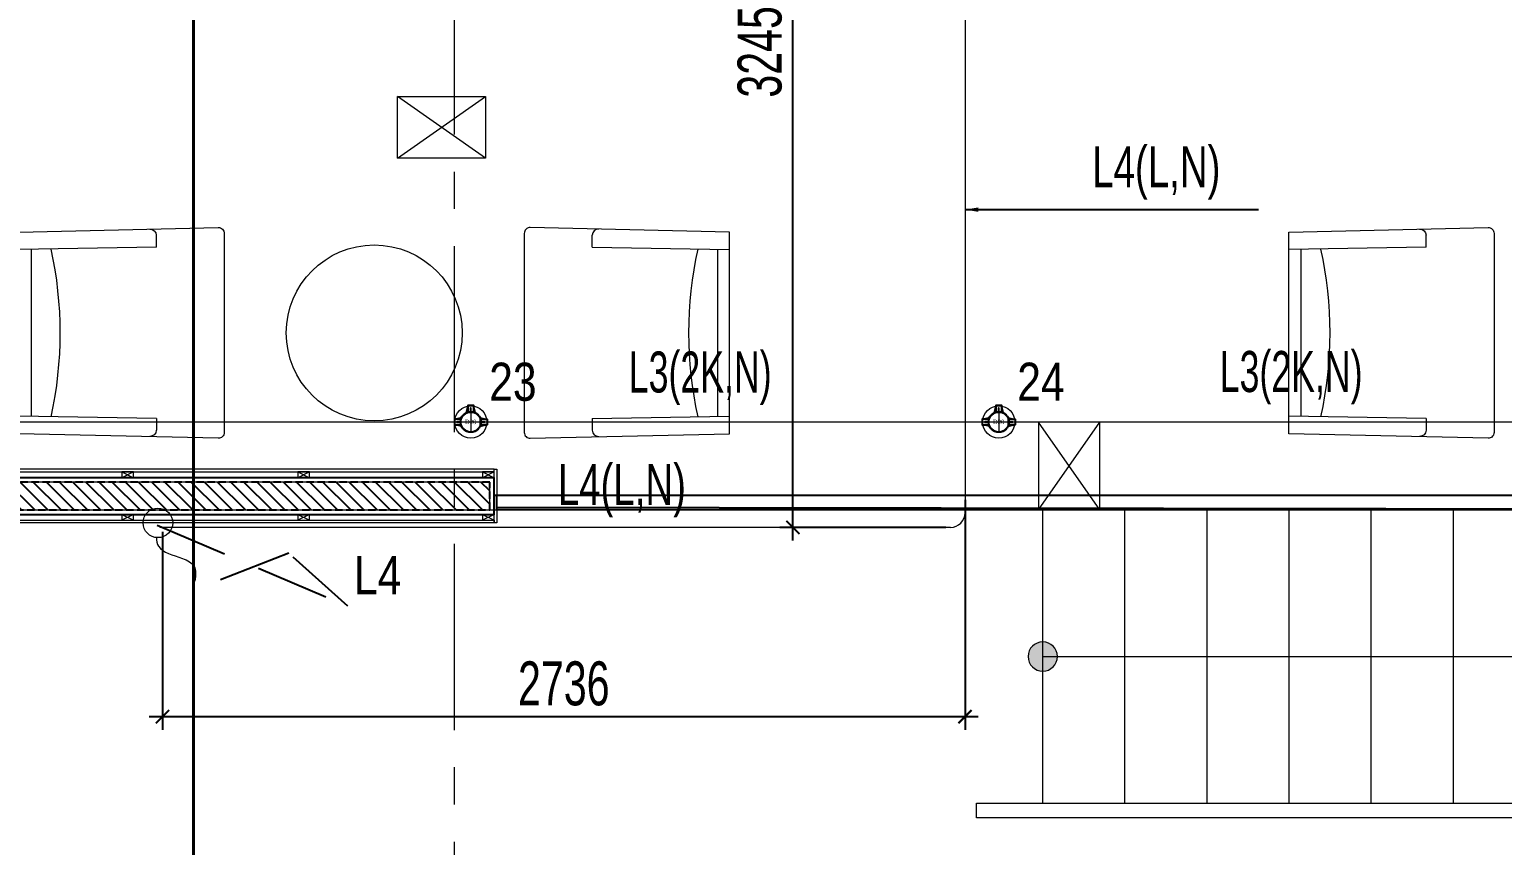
# Model space of a CAD drawing. Header units: millimetres. Extents: x -343543 to 400519, y -115663 to 104219.
# Drawn here: x -68316 to -63294, y -45145 to -42361 of the extents above; entities that cross this region are included whole.
import ezdxf
from ezdxf.xclip import XClip

# ---------------------------------------------------------------- set-up
doc = ezdxf.new("R2010")
doc.units = ezdxf.units.MM
doc.header["$XCLIPFRAME"] = 0
for name, pattern in [("$0$02'TUONG Xay$0$HIDDEN", [0.375, 0.25, -0.125]), ('XREF MAT BANG TUONG XAY$0$CENTER', [50.8, 31.75, -6.35, 6.35, -6.35]), ('XREF MAT BANG TUONG XAY$0$HIDDEN', [0.375, 0.25, -0.125])]:
    doc.linetypes.add(name, pattern=pattern)
doc.layers.get('0').update_dxf_attribs({"color": 231, "lineweight": 0})
doc.layers.get('DefPoints').update_dxf_attribs({"color": 191})
for name, color, linetype in [('A-FLOR', 35, 'Continuous'), ('INNO-GIOTHAI', 20, 'Continuous'), ('XREF MAT BANG TUONG XAY$0$A-FURN', 8, 'Continuous'), ('XREF MAT BANG TUONG XAY$0$A-HIDD', 8, 'XREF MAT BANG TUONG XAY$0$HIDDEN'), ('XREF MAT BANG TUONG XAY$0$A-PATT', 8, 'Continuous'), ('ống ghen', 6, 'Continuous')]:
    doc.layers.add(name, color=color, linetype=linetype)
for name, color, linetype, lineweight in [('A-PATT', 252, 'Continuous', 9), ('A-SYMBOLS', 10, 'Continuous', 13), ('fix lighting', 2, 'Continuous', 5), ('ICC-Text', 3, 'Continuous', 25), ('SME-E-COND-LTG', 51, 'Continuous', 18), ('SME-E-LTG-DIM', 55, 'Continuous', 18), ('SME-E-LTG-NOTE', 54, 'Continuous', 18), ('TEXT DIEN', 3, 'Continuous', 18), ('XREF MAT BANG TUONG XAY$0$$0$A-FINE', 8, 'Continuous', 25), ('XREF MAT BANG TUONG XAY$0$01.Xref _MB T1$0$A-WALL-INT', 8, 'Continuous', 9), ('XREF MAT BANG TUONG XAY$0$01.Xref _MB T2-Mai$0$A-FURN', 8, 'Continuous', 5), ('XREF MAT BANG TUONG XAY$0$01.Xref _MB T2-Mai$0$A-PATT', 8, 'Continuous', 9), ('XREF MAT BANG TUONG XAY$0$01.Xref _MB T2-Mai$0$A-SYMBOLS', 8, 'Continuous', 13), ('XREF MAT BANG TUONG XAY$0$A-GRID', 8, 'XREF MAT BANG TUONG XAY$0$CENTER', 15), ('XREF MAT BANG TUONG XAY$0$A-WALL-INT', 8, 'Continuous', 9), ('XREF MAT BANG TUONG XAY$0$xref_IKIGAI_Cot$0$A-FNSH', 8, 'Continuous', 9)]:
    doc.layers.add(name, color=color, linetype=linetype, lineweight=lineweight)
doc.styles.add('Arial', font='arial.ttf', dxfattribs={"width": 0.8})
doc.styles.add('ROMANS1', font='vntimeh.shx', dxfattribs={"width": 0.8, "bigfont": 'bigfont.shx'})
doc.styles.add('SM-DIMTEXT', font='SME.shx', dxfattribs={"width": 0.7})
doc.styles.add('SME-TEXT', font='sme.shx', dxfattribs={"width": 0.7})
doc.dimstyles.new('SDIM-75', dxfattribs={"dimscale": 75, "dimtxt": 2, "dimasz": 0.6, "dimexe": 0.6, "dimexo": 0.2, "dimgap": 0.5, "dimtad": 1, "dimdec": 0, "dimzin": 12, "dimtxsty": 'SM-DIMTEXT', "dimblk": 'ARCHTICK', "dimcen": 0.12, "dimdle": 0.6, "dimclrd": 7, "dimclre": 8, "dimadec": 0, "dimazin": 3, "dimtfac": 2, "dimtdec": 0, "dimtix": 1, "dimtmove": 1, "dimatfit": 3, "dimfxl": 1, "dimtzin": 0, "dimarcsym": 1})

# ---------------------------------------------------------------- blocks, each defined once
blk = doc.blocks.new('XREF MAT BANG TUONG XAY$0$xref_IKIGAI_Cot')
at = {"layer": 'XREF MAT BANG TUONG XAY$0$A-GRID', "color": 8, "ltscale": 20}
for points in [[(23800, -53895), (23800, -27075.6)], [(-2907.5, -44000), (42750, -44000)]]:
    blk.add_lwpolyline(points, dxfattribs=at)
at = {"layer": 'XREF MAT BANG TUONG XAY$0$xref_IKIGAI_Cot$0$A-FNSH', "color": 8}
for p, q in [((23905, -42800), (23605, -42590)), ((23605, -42800), (23905, -42590)), ((25790, -44000), (26000, -43700)), ((26000, -44000), (25790, -43700))]:
    blk.add_line(p, q, dxfattribs=at)
for points in [[(23905, -42800), (23605, -42800), (23605, -42590), (23905, -42590)], [(25790, -44000), (26000, -44000), (26000, -43700), (25790, -43700)]]:
    blk.add_lwpolyline(points, close=True, dxfattribs=at)
blk = doc.blocks.new('XREF MAT BANG TUONG XAY$0$01.Xref _MB T2-Mai$0$thang bo T2')
at = {"layer": 'XREF MAT BANG TUONG XAY$0$01.Xref _MB T2-Mai$0$A-PATT'}
h = blk.add_hatch(color=8, dxfattribs=at)
h.dxf.hatch_style = 1
edge = h.paths.add_edge_path()
edge.add_arc((5250, -400), 50, 0, 360)
at = {"layer": 'XREF MAT BANG TUONG XAY$0$01.Xref _MB T2-Mai$0$A-FURN', "color": 8, "elevation": 0}
for points in [[(5250, -900), (5250, 100), (1050, 100)], [(3850, -900), (3850, 100)], [(4130, -900), (4130, 100)], [(4410, -900), (4410, 100)], [(4690, -900), (4690, 100)], [(4970, -900), (4970, 100)], [(-190, -950), (5475.3, -950), (5475.3, -900), (0, -900)]]:
    blk.add_lwpolyline(points, dxfattribs=at)
at = {"layer": 'XREF MAT BANG TUONG XAY$0$01.Xref _MB T2-Mai$0$A-PATT', "color": 8, "ltscale": 500}
blk.add_circle((5250, -400), 50, dxfattribs=at)
at = {"layer": 'XREF MAT BANG TUONG XAY$0$01.Xref _MB T2-Mai$0$A-SYMBOLS', "color": 8, "ltscale": 500, "elevation": 0}
blk.add_lwpolyline([(5250, -400), (525, -400), (525, 1220)], dxfattribs=at)
blk = doc.blocks.new('XREF MAT BANG TUONG XAY$0$NDFGNBV')
at = {"layer": 'XREF MAT BANG TUONG XAY$0$01.Xref _MB T1$0$A-WALL-INT', "color": 8}
blk.add_lwpolyline([(-20, -10), (20, -10), (20, 10), (-20, 10)], close=True, dxfattribs=at)
for points in [[(-20, 10), (20, -10)], [(20, 10), (-20, -10)]]:
    blk.add_lwpolyline(points, dxfattribs=at)
blk = doc.blocks.new('*U261')
at = {"layer": 'XREF MAT BANG TUONG XAY$0$A-PATT'}
h = blk.add_hatch(dxfattribs=at)
h.set_pattern_fill('ANSI31', color=8, scale=10)
h.set_pattern_definition([(45, (43286.782, -11178.564), (-22.45064, 22.45064), [])])
h.paths.add_polyline_path([(-38.7, 47.5), (7801.3, 47.5), (7801.3, -47.5), (-38.7, -47.5)])
at = {"layer": 'XREF MAT BANG TUONG XAY$0$A-WALL-INT', "color": 8}
blk.add_lwpolyline([(-38.7, 47.5), (7801.3, 47.5), (7801.3, -47.5), (-38.7, -47.5)], close=True, dxfattribs=at)
blk = doc.blocks.new('XREF MAT BANG NOI THAT$0$YLD.Studio-05-90')
at = {"color": 8}
for p, q in [((-292.8, 231.4), (-284.3, 700)), ((-285, 658.6), (284.9, 658.6)), ((291.6, 231.4), (284.2, 700)), ((-292.8, 231.4), (-333.4, 231.4)), ((291.6, 231.4), (332.2, 231.4))]:
    blk.add_line(p, q, dxfattribs=at)
blk.add_lwpolyline([(-339.5, 0), (339.5, 0, 0.420818), (359.5, 20.4), (344.2, 700), (-344.3, 700), (-359.5, 20.4, 0.420818)], format="xyb", close=True, dxfattribs=at)
for centre, radius, start, end in [((0, 1879.6), 1319.6, 257.4725, 282.5152), ((-332.2, 253.5), 22.1, 178.8252, 267.0109), ((331, 253.5), 22.1, 272.9891, 1.1748)]:
    blk.add_arc(centre, radius, start, end, dxfattribs=at)
blk = doc.blocks.new('XREF MAT BANG NOI THAT')
at = {"color": 8}
blk.add_circle((23525.9, -43396.1), 300, dxfattribs=at)
at = {"color": 8, "xscale": -1.000000000000001, "rotation": 90}
for p in [(23014.4, -43396.1), (27343.5, -43396.1)]:
    blk.add_blockref('XREF MAT BANG NOI THAT$0$YLD.Studio-05-90', p, dxfattribs=at)
at = {"color": 8, "rotation": 270}
blk.add_blockref('XREF MAT BANG NOI THAT$0$YLD.Studio-05-90', (24037.5, -43396.1), dxfattribs=at)
blk = doc.blocks.new('01.Xref _MB T1')
at = {"layer": 'XREF MAT BANG TUONG XAY$0$$0$A-FINE', "color": 8, "elevation": 0}
blk.add_lwpolyline([(23943.99202, -43990.36564), (30004.99214, -44000.00001), (30004.99252, -42880.00008), (31104.99054, -42880.00008), (31104.99214, -43685.00003)], dxfattribs=at)
at = {"layer": 'XREF MAT BANG TUONG XAY$0$01.Xref _MB T1$0$A-WALL-INT', "color": 8}
for points in [[(16064.9994, -43870.00001), (23934.99202, -43870.00001), (23934.99202, -43861.00001), (16064.9994, -43861.00001)], [(23934.99202, -44044.00001), (23934.99202, -43861.00001), (23943.99202, -43861.00001), (23943.99202, -44044.00001)], [(16064.9994, -44035.00001), (23934.99202, -44035.00001), (23934.99202, -44044.00001), (16064.9994, -44044.00001)]]:
    blk.add_lwpolyline(points, close=True, dxfattribs=at)
at = {"layer": 'XREF MAT BANG TUONG XAY$0$A-FURN', "color": 8}
blk.add_lwpolyline([(16064.9994, -44015.00001), (23934.99202, -44015.00001), (23934.99202, -43890.00001), (16064.9994, -43890.00001)], close=True, dxfattribs=at)
at = {"layer": 'XREF MAT BANG TUONG XAY$0$A-FURN', "color": 8, "elevation": 0}
blk.add_lwpolyline([(23934.99202, -43950.00055), (30004.99214, -43950.00055), (30004.99214, -44000.00055), (23943.99202, -44000.00055), (23943.99202, -43950.00055)], dxfattribs=at)
at = {"layer": 'XREF MAT BANG TUONG XAY$0$A-HIDD', "color": 8, "ltscale": 100}
blk.add_lwpolyline([(16079.9994, -44000.00001), (23919.99202, -44000.00001), (23919.99202, -43905.00001), (16079.9994, -43905.00001)], close=True, dxfattribs=at)
at = {"color": 8}
ref = blk.add_blockref('XREF MAT BANG TUONG XAY$0$xref_IKIGAI_Cot', (-0.00927, -0.00001), dxfattribs=at)
XClip(ref).set_block_clipping_path([(-5181.1494167775, -58156.1251844964), (44638.3275875031, -24933.2650512661)])
at = {"layer": 'XREF MAT BANG TUONG XAY$0$01.Xref _MB T2-Mai$0$A-SYMBOLS', "color": 8, "xscale": -1}
blk.add_blockref('XREF MAT BANG TUONG XAY$0$01.Xref _MB T2-Mai$0$thang bo T2', (31054.99214, -44100), dxfattribs=at)
at = {"layer": 'XREF MAT BANG TUONG XAY$0$A-FURN', "color": 8}
for p in [(22684.9994, -43880.00001), (23284.9994, -43880.00001), (23914.99202, -43880.00001), (22684.9994, -44025.00001), (23284.9994, -44025.00001), (23914.99202, -44025.00001)]:
    blk.add_blockref('XREF MAT BANG TUONG XAY$0$NDFGNBV', p, dxfattribs=at)
at = {"layer": 'XREF MAT BANG TUONG XAY$0$A-FURN', "color": 8, "xscale": -1}
blk.add_blockref('*U261', (23881.29371, -43952.50001), dxfattribs=at)
at = {"layer": 'A-PATT', "color": 8}
blk.add_blockref('XREF MAT BANG NOI THAT', (0, 0), dxfattribs=at)
blk = doc.blocks.new('A$C1bd1283e')
at = {"color": 0, "linetype": 'ByBlock'}
for p, q in [((-11.7, -11.7), (11.7, 11.7)), ((-11.7, 11.7), (11.7, -11.7))]:
    blk.add_line(p, q, dxfattribs=at)
for radius, start, end in [(27.5, 315, 135), (27.5, 135, 315), (16.5, 135, 315), (16.5, 315, 135)]:
    blk.add_arc((0, 0), radius, start, end, dxfattribs=at)
blk = doc.blocks.new('A$C0707c3b3')
at = {"layer": 'fix lighting', "linetype": "$0$02'TUONG Xay$0$HIDDEN", "ltscale": 500, "const_width": 10}
blk.add_lwpolyline([(-8545, -10030), (-8545, -18670)], dxfattribs=at)
at = {"layer": 'fix lighting', "xscale": -2, "yscale": 2, "zscale": 2, "rotation": 45}
for p in [(-7600, -12950), (-5800, -12950)]:
    blk.add_blockref('A$C1bd1283e', p, dxfattribs=at)
blk = doc.blocks.new('A$C6ab44c1a')
blk.add_circle((0, 0), 50.5)
blk.add_open_spline([(-5.1, -50.2), (-4.8, -61.6), (2.8, -99.1), (70.3, -113.1), (133.4, -143.7), (128.7, -179.9), (126.3, -198.4)], degree=3, knots=[22.981386, 22.981386, 22.981386, 22.981386, 39.998359, 85.547817, 109.785384, 134.820833, 134.820833, 134.820833, 134.820833])
blk = doc.blocks.new('DenSanTuongT2Ikigai')
at = {"layer": 'fix lighting', "color": 5, "true_color": 0x0000ff}
blk.add_blockref('A$C6ab44c1a', (22788.3, 5956), dxfattribs=at)
blk = doc.blocks.new('c3-20')
at = {"layer": 'ống ghen', "ltscale": 30}
for points in [[(5338959.8, -3869072.3), (5338964.6, -3869054)], [(5338989.3, -3869072.3), (5338984.6, -3869054)], [(5338942.8, -3869089.3), (5338924.6, -3869094)], [(5338942.8, -3869118.8), (5338924.6, -3869114)], [(5339006.3, -3869089.3), (5339024.6, -3869094)], [(5339006.3, -3869118.8), (5339024.6, -3869114)]]:
    blk.add_lwpolyline(points, dxfattribs=at)
for points in [[(5338984.6, -3869070.5), (5338984.6, -3869048), (5338964.6, -3869048), (5338964.6, -3869070.5)], [(5338975.1, -3869069), (5338975.1, -3869057), (5338974, -3869057), (5338974, -3869069)], [(5338941, -3869094), (5338918.6, -3869094), (5338918.6, -3869114), (5338941, -3869114)], [(5338939.6, -3869103.5), (5338927.5, -3869103.5), (5338927.5, -3869104.6), (5338939.6, -3869104.6)], [(5339008.1, -3869094), (5339030.6, -3869094), (5339030.6, -3869114), (5339008.1, -3869114)], [(5339009.6, -3869103.5), (5339021.6, -3869103.5), (5339021.6, -3869104.6), (5339009.6, -3869104.6)]]:
    blk.add_lwpolyline(points, close=True, dxfattribs=at)
blk.add_circle((5338974.6, -3869104), 35, dxfattribs=at)
at = {"layer": 'TEXT DIEN', "ltscale": 30, "style": 'ROMANS1'}
blk.add_text('D20', height=15, dxfattribs=at).set_placement((5338954.5, -3869111.3))
blk = doc.blocks.new('_ArchTick')
at = {"color": 0, "linetype": 'ByBlock', "const_width": 0.15}
blk.add_lwpolyline([(-0.5, -0.5), (0.5, 0.5)], dxfattribs=at)
blk = doc.blocks.new('*D1725')
at = {"layer": 'DefPoints', "color": 0, "linetype": 'Continuous', "ltscale": 1000, "transparency": 16777216}
for p in [(-65126.4, -43950), (-67862.5, -44059.6), (-65126.4, -44705.2)]:
    blk.add_point(p, dxfattribs=at)
at = {"layer": 'SME-E-LTG-DIM', "color": 8, "linetype": 'Continuous', "lineweight": -2, "ltscale": 1000, "transparency": 16777216}
for p, q in [((-65126.4, -43965), (-65126.4, -44750.2)), ((-67862.5, -44074.6), (-67862.5, -44750.2))]:
    blk.add_line(p, q, dxfattribs=at)
at = {"layer": 'SME-E-LTG-DIM', "color": 7, "linetype": 'Continuous', "lineweight": -2, "ltscale": 1000, "transparency": 16777216}
blk.add_line((-67907.5, -44705.2), (-65081.4, -44705.2), dxfattribs=at)
at = {"layer": 'SME-E-LTG-DIM', "color": 7, "linetype": 'Continuous', "lineweight": -2, "ltscale": 1000, "transparency": 16777216, "xscale": 45, "yscale": 45, "zscale": 45, "rotation": 180}
blk.add_blockref('_ArchTick', (-67862.5, -44705.2), dxfattribs=at)
at = {"layer": 'SME-E-LTG-DIM', "color": 7, "linetype": 'Continuous', "lineweight": -2, "ltscale": 1000, "transparency": 16777216, "xscale": 45, "yscale": 45, "zscale": 45}
blk.add_blockref('_ArchTick', (-65126.4, -44705.2), dxfattribs=at)
at = {"layer": 'SME-E-LTG-DIM', "color": 0, "linetype": 'Continuous', "ltscale": 1000, "transparency": 16777216, "insert": (-66494.4, -44592.7), "char_height": 150, "attachment_point": 5, "style": 'SM-DIMTEXT'}
blk.add_mtext('2736', dxfattribs=at)
blk = doc.blocks.new('*D1726')
at = {"layer": 'DefPoints', "color": 0, "linetype": 'Continuous', "ltscale": 1000, "transparency": 16777216}
for p in [(-65713.4, -40815), (-65126.4, -40815), (-65176.4, -44059.6)]:
    blk.add_point(p, dxfattribs=at)
at = {"layer": 'SME-E-LTG-DIM', "color": 7, "linetype": 'Continuous', "lineweight": -2, "ltscale": 1000, "transparency": 16777216}
blk.add_line((-65713.4, -44104.6), (-65713.4, -40770), dxfattribs=at)
at = {"layer": 'SME-E-LTG-DIM', "color": 8, "linetype": 'Continuous', "lineweight": -2, "ltscale": 1000, "transparency": 16777216}
for p, q in [((-65141.4, -40815), (-65758.4, -40815)), ((-65191.4, -44059.6), (-65758.4, -44059.6))]:
    blk.add_line(p, q, dxfattribs=at)
at = {"layer": 'SME-E-LTG-DIM', "color": 7, "linetype": 'Continuous', "lineweight": -2, "ltscale": 1000, "transparency": 16777216, "xscale": 45, "yscale": 45, "zscale": 45}
for p, rotation in [((-65713.4, -40815), 90), ((-65713.4, -44059.6), 270)]:
    blk.add_blockref('_ArchTick', p, dxfattribs=dict(at, rotation=rotation))
at = {"layer": 'SME-E-LTG-DIM', "color": 0, "linetype": 'Continuous', "ltscale": 1000, "transparency": 16777216, "insert": (-65825.9, -42437.3), "char_height": 150, "attachment_point": 5, "rotation": 90, "style": 'SM-DIMTEXT'}
blk.add_mtext('3245', dxfattribs=at)

msp = doc.modelspace()

# ---------------------------------------------------------------- block references
at = {"layer": 'A-SYMBOLS'}
msp.add_blockref('01.Xref _MB T1', (-90666.5, 0), dxfattribs=at)

# ---------------------------------------------------------------- next in the draw order: linework, layer by layer
at = {"layer": 'ICC-Text', "color": 4, "linetype": "$0$02'TUONG Xay$0$HIDDEN", "ltscale": 1000}
msp.add_lwpolyline([(-67880.7, -44051.9), (-67231.2, -44328.3), (-67431.5, -44147.7), (-67701.2, -44252.4)], dxfattribs=at)
at = {"layer": 'SME-E-COND-LTG', "color": 3, "linetype": 'Continuous', "ltscale": 1000}
for p, q in [((-65126.4, -40242.9), (-65126.4, -44009.6)), ((-65176.4, -44059.6), (-67871.6, -44059.6))]:
    msp.add_line(p, q, dxfattribs=at)
msp.add_lwpolyline([(-61411.6, -43700), (-79921.5, -43700), (-79921.5, -40900)], dxfattribs=at)
msp.add_arc((-65176.4, -44009.6), 50, 270, 0, dxfattribs=at)

# ---------------------------------------------------------------- next in the draw order: block references
at = {"layer": 'A-FLOR'}
msp.add_blockref('DenSanTuongT2Ikigai', (-90666.5, -50000), dxfattribs=at)
at = {"layer": 'INNO-GIOTHAI'}
msp.add_blockref('A$C0707c3b3', (-59211.5, -30750), dxfattribs=at)
at = {"layer": 'TEXT DIEN', "ltscale": 30}
for p in [(-5405786.1, 3825404.1), (-5403986.1, 3825404.1)]:
    msp.add_blockref('c3-20', p, dxfattribs=at)

# ---------------------------------------------------------------- next in the draw order: texts
at = {"layer": 'ICC-Text', "linetype": "$0$02'TUONG Xay$0$HIDDEN", "style": 'Arial', "width": 0.8}
for s, p in [('23', (-66748.7, -43627.6)), ('24', (-64948.4, -43627.6)), ('L4', (-67210, -44287.4))]:
    msp.add_text(s, height=130, dxfattribs=at).set_placement(p)
at = {"layer": 'SME-E-LTG-NOTE', "style": 'SME-TEXT'}
for s, width, p in [('L4(L,N)', 0.7, (-64692.8, -42899.3)), ('L3(2K,N)', 0.65, (-66272.8, -43599.4)), ('L3(2K,N)', 0.65, (-64258.1, -43597.7)), ('L4(L,N)', 0.7, (-66514.9, -43983.4))]:
    msp.add_text(s, height=140, dxfattribs=dict(at, width=width)).set_placement(p)

# ---------------------------------------------------------------- next in the draw order: dimensions: what is measured, and where the dimension line sits
at = {"layer": 'SME-E-LTG-DIM', "linetype": 'Continuous', "ltscale": 1000}
dim = msp.add_linear_dim(base=(-65713.4, -40815), p1=(-65176.4, -44059.6), p2=(-65126.4, -40815), angle=90, dimstyle='SDIM-75', dxfattribs=at)
dim.commit()
dim.dimension.update_dxf_attribs({"geometry": '*D1726', "text_midpoint": (-65825.9, -42437.3)})
dim = msp.add_linear_dim(base=(-65126.4, -44705.2), p1=(-67862.5, -44059.6), p2=(-65126.4, -43950), dimstyle='SDIM-75', dxfattribs=at)
dim.commit()
dim.dimension.update_dxf_attribs({"geometry": '*D1725', "text_midpoint": (-66494.4, -44592.7)})

# ---------------------------------------------------------------- next in the draw order: leaders
at = {"layer": 'SME-E-LTG-NOTE', "linetype": 'Continuous', "ltscale": 1000}
msp.add_leader([(-65126.4, -42975.5), (-64126.4, -42975.5)], dimstyle='SDIM-75', override={"dimgap": 0.5, "dimtad": 0}, dxfattribs=at)

doc.saveas('drawing.dxf')
